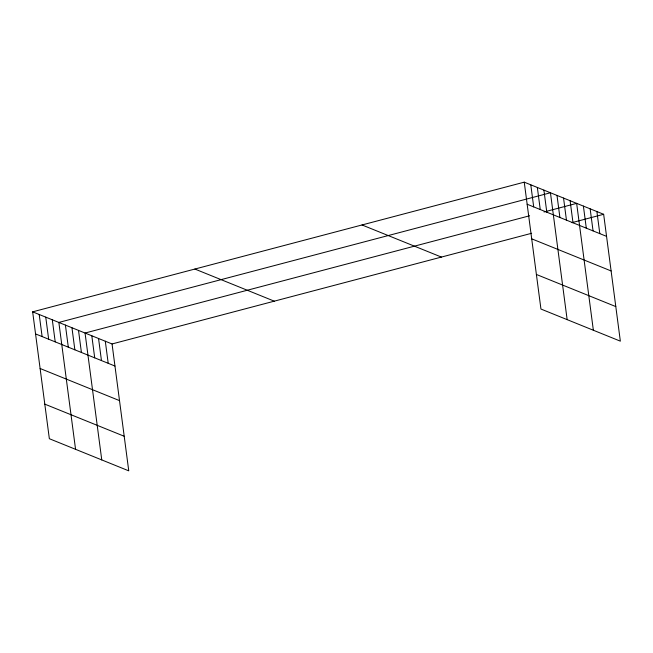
<?xml version="1.0" encoding="UTF-8"?>
<svg xmlns="http://www.w3.org/2000/svg" width="653" height="653" viewBox="0 0 653 653"><rect width="100%" height="100%" fill="white"/><g stroke="black" fill="none" stroke-linecap="round" stroke-linejoin="round"><path stroke-width="0.98" d="M32.65 311.84L112.055 343.96L128.755 470.837L49.35 438.71L32.65 311.84L524.245 182.163L603.65 214.29L620.35 341.16L540.945 309.04L524.245 182.163M529.616 215.776L85.053 333.038L101.762 459.916M544.014 211.972L576.648 203.369L593.357 330.238M112.055 343.96L531.656 233.276M571.971 222.64L603.65 214.29M527.151 204.242L606.555 236.362M531.705 238.827L611.11 270.946M536.391 274.456L615.795 306.584M362.015 224.959L441.42 257.078M194.88 269.044L274.276 301.164M35.556 333.92L114.961 366.039M40.111 368.496L119.515 400.624M44.804 404.134L124.201 436.253M596.899 211.556L599.805 233.635M590.149 208.829L593.055 230.901M583.398 206.095L586.304 228.175M570.102 200.716L573.008 222.795M563.547 198.063L566.453 220.143M557.001 195.418L559.907 217.498M567.147 319.644L550.446 192.766L58.852 322.435L75.56 449.313M543.892 190.113L546.806 212.192M537.346 187.468L540.251 209.548M530.791 184.815L533.697 206.895M105.304 341.225L108.21 363.305M98.554 338.499L101.46 360.578M91.804 335.764L94.709 357.844M78.507 330.385L81.413 352.465M71.952 327.741L74.858 349.812M65.406 325.088L68.312 347.167M52.305 319.79L55.211 341.87M45.751 317.138L48.657 339.217M39.204 314.485L42.11 336.564"/></g></svg>
